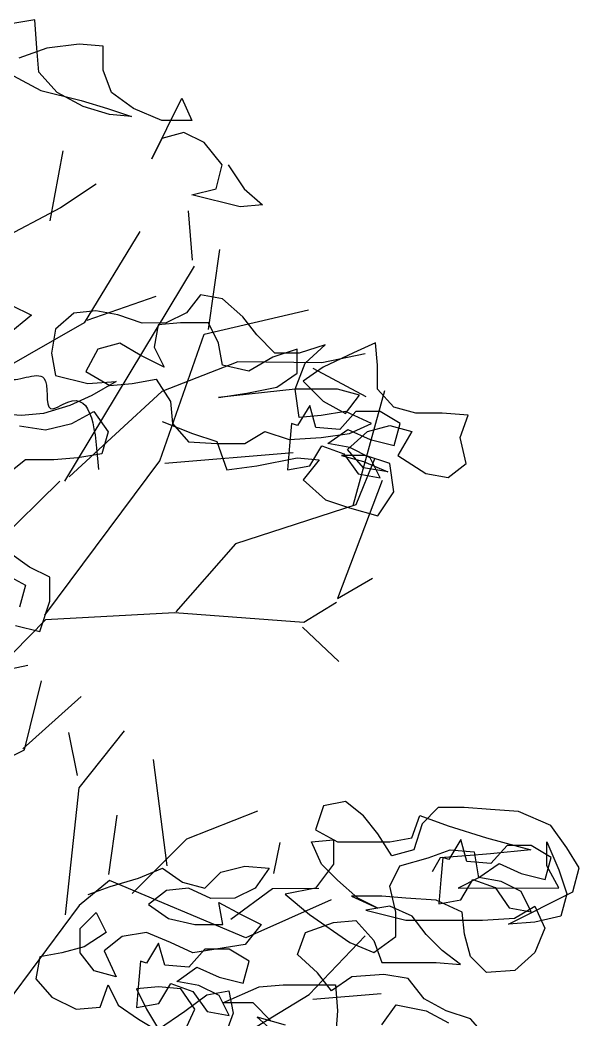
# Model space of a CAD drawing. Header units: metres. Extents: x 37 to 217, y 53 to 242.
# Drawn here: x 138.242 to 140.294, y 225.935 to 229.606 of the extents above; entities that cross this region are included whole.
import ezdxf

# ---------------------------------------------------------------- set-up
doc = ezdxf.new("R2010")
doc.units = ezdxf.units.M
doc.layers.add('DGPRO_Arboles existentes', color=7, linetype='Continuous')

# ---------------------------------------------------------------- blocks, each defined once
blk = doc.blocks.new('Celtis tala VISTA 250 gris')
at = {"color": 252}
for p, q in [((2394.4483, 1080.7204), (2394.4009, 1080.4628)), ((2394.4483, 1080.7204), (2394.4009, 1080.4628)), ((2394.5714, 1080.5981), (2394.4401, 1080.5102)), ((2394.5714, 1080.5981), (2394.4401, 1080.5102)), ((2394.4401, 1080.5102), (2394.0123, 1080.286)), ((2394.4401, 1080.5102), (2394.0123, 1080.286)), ((2394.9251, 1080.3191), (2394.9102, 1080.4996)), ((2394.9251, 1080.3191), (2394.9102, 1080.4996)), ((2394.7315, 1080.4237), (2394.5263, 1080.0885)), ((2394.7315, 1080.4237), (2394.5263, 1080.0885)), ((2394.9829, 1080.0642), (2395.0245, 1080.3579)), ((2394.9829, 1080.0642), (2395.0245, 1080.3579)), ((2394.9308, 1080.2967), (2394.455, 1079.5075)), ((2394.9308, 1080.2967), (2394.455, 1079.5075)), ((2394.5375, 1080.0982), (2394.7916, 1080.1864)), ((2394.5375, 1080.0982), (2394.7916, 1080.1864)), ((2394.9669, 1080.0465), (2395.35, 1080.1367)), ((2394.9669, 1080.0465), (2395.35, 1080.1367)), ((2394.5263, 1080.0885), (2394.1627, 1079.8805)), ((2394.5263, 1080.0885), (2394.1627, 1079.8805)), ((2394.8046, 1079.5824), (2394.9669, 1080.0465)), ((2394.8046, 1079.5824), (2394.9669, 1080.0465)), ((2395.5583, 1079.9745), (2395.3996, 1079.9411)), ((2395.5583, 1079.9745), (2395.3996, 1079.9411)), ((2395.0915, 1079.945), (2394.8119, 1079.8367)), ((2395.0915, 1079.945), (2394.8119, 1079.8367)), ((2395.3996, 1079.9411), (2395.0915, 1079.945)), ((2395.3996, 1079.9411), (2395.0915, 1079.945)), ((2395.3667, 1079.9225), (2395.5604, 1079.818)), ((2395.3667, 1079.9225), (2395.5604, 1079.818)), ((2394.8119, 1079.8367), (2394.4722, 1079.5236)), ((2394.8119, 1079.8367), (2394.4722, 1079.5236)), ((2395.515, 1079.4176), (2395.6313, 1079.84)), ((2395.515, 1079.4176), (2395.6313, 1079.84)), ((2394.8235, 1079.5735), (2395.2938, 1079.6127)), ((2394.8235, 1079.5735), (2395.2938, 1079.6127)), ((2395.5939, 1079.5911), (2395.5246, 1079.42)), ((2395.5939, 1079.5911), (2395.5246, 1079.42)), ((2394.3819, 1079.0148), (2394.8046, 1079.5824)), ((2394.3819, 1079.0148), (2394.8046, 1079.5824)), ((2393.7774, 1078.8604), (2394.4376, 1079.5076)), ((2393.7774, 1078.8604), (2394.4376, 1079.5076)), ((2395.6206, 1079.5102), (2395.4573, 1079.0762)), ((2395.6206, 1079.5102), (2395.4573, 1079.0762)), ((2395.5246, 1079.42), (2395.083, 1079.2775)), ((2395.5246, 1079.42), (2395.083, 1079.2775)), ((2395.083, 1079.2775), (2394.8632, 1079.0274)), ((2395.083, 1079.2775), (2394.8632, 1079.0274)), ((2395.4573, 1079.0762), (2395.585, 1079.1514)), ((2395.4573, 1079.0762), (2395.585, 1079.1514)), ((2395.4535, 1079.0612), (2395.3331, 1078.9879)), ((2395.4535, 1079.0612), (2395.3331, 1078.9879)), ((2394.8585, 1079.0243), (2394.3847, 1078.9982)), ((2394.8585, 1079.0243), (2394.3847, 1078.9982)), ((2395.3331, 1078.9879), (2394.8585, 1079.0243)), ((2395.3331, 1078.9879), (2394.8585, 1079.0243)), ((2394.3847, 1078.9982), (2394.1645, 1078.7731)), ((2394.3847, 1078.9982), (2394.1645, 1078.7731)), ((2395.3278, 1078.971), (2395.4622, 1078.8447)), ((2395.3278, 1078.971), (2395.4622, 1078.8447)), ((2394.3078, 1078.521), (2394.3706, 1078.7741)), ((2394.3078, 1078.521), (2394.3706, 1078.7741)), ((2394.3019, 1078.5239), (2394.5158, 1078.7169)), ((2394.3019, 1078.5239), (2394.5158, 1078.7169)), ((2394.5019, 1078.4266), (2394.4703, 1078.5846)), ((2394.5019, 1078.4266), (2394.4703, 1078.5846)), ((2394.508, 1078.3811), (2394.6744, 1078.5902)), ((2394.508, 1078.3811), (2394.6744, 1078.5902)), ((2393.9874, 1078.3587), (2394.3078, 1078.521)), ((2393.9874, 1078.3587), (2394.3078, 1078.521)), ((2394.8313, 1078.0952), (2394.7813, 1078.4855)), ((2394.8313, 1078.0952), (2394.7813, 1078.4855)), ((2394.4577, 1077.915), (2394.508, 1078.3811)), ((2394.4577, 1077.915), (2394.508, 1078.3811)), ((2394.6168, 1078.0628), (2394.6477, 1078.2806)), ((2394.6168, 1078.0628), (2394.6477, 1078.2806)), ((2395.1635, 1078.2959), (2394.902, 1078.193)), ((2395.1635, 1078.2959), (2394.902, 1078.193)), ((2394.902, 1078.193), (2394.703, 1077.9927)), ((2394.902, 1078.193), (2394.703, 1077.9927)), ((2395.2234, 1078.0669), (2395.2467, 1078.1808)), ((2395.2234, 1078.0669), (2395.2467, 1078.1808)), ((2394.62, 1078.0413), (2394.5079, 1077.9492)), ((2394.62, 1078.0413), (2394.5079, 1077.9492)), ((2395.1206, 1077.8299), (2394.62, 1078.0413)), ((2395.1206, 1077.8299), (2394.62, 1078.0413)), ((2395.2177, 1078.0106), (2395.0657, 1077.8977)), ((2395.2177, 1078.0106), (2395.0657, 1077.8977)), ((2395.3878, 1078.0112), (2395.2177, 1078.0106)), ((2395.3878, 1078.0112), (2395.2177, 1078.0106)), ((2394.5079, 1077.9492), (2394.0852, 1077.3798)), ((2394.5079, 1077.9492), (2394.0852, 1077.3798)), ((2395.4338, 1077.9699), (2395.1206, 1077.8299)), ((2395.4338, 1077.9699), (2395.1206, 1077.8299)), ((2395.3532, 1077.6221), (2395.5582, 1077.8377)), ((2395.3532, 1077.6221), (2395.5582, 1077.8377)), ((2395.1052, 1077.4723), (2395.3532, 1077.6221)), ((2395.1052, 1077.4723), (2395.3532, 1077.6221)), ((2395.6168, 1077.6244), (2395.3669, 1077.6043)), ((2395.6168, 1077.6244), (2395.3669, 1077.6043))]:
    blk.add_line(p, q, dxfattribs=at)
for points in [[(2395.0555, 1080.6692), (2395.1147, 1080.5806), (2395.1812, 1080.5216), (2395.1, 1080.5141), (2394.9226, 1080.5583), (2395.0112, 1080.5805), (2395.0333, 1080.6692), (2394.9668, 1080.7504), (2394.8928, 1080.7873), (2394.8116, 1080.765), (2394.7747, 1080.6911), (2394.8853, 1080.9129), (2394.9224, 1080.8316), (2394.8115, 1080.8315), (2394.7081, 1080.8757), (2394.6267, 1080.9348), (2394.5971, 1081.016), (2394.597, 1081.1047), (2394.5084, 1081.112), (2394.3902, 1081.0971), (2394.2868, 1081.0601)], [(2394.213, 1081.0231), (2394.3682, 1080.9419), (2394.516, 1080.9051), (2394.612, 1080.8757), (2394.7007, 1080.8462), (2394.6194, 1080.8535), (2394.5234, 1080.883), (2394.4273, 1080.9346), (2394.3607, 1081.0084), (2394.3533, 1081.0971), (2394.3458, 1081.2005), (2394.2497, 1081.1856)], [(2395.0555, 1080.6692), (2395.1147, 1080.5806), (2395.1812, 1080.5216), (2395.1, 1080.5141), (2394.9226, 1080.5583), (2395.0112, 1080.5805), (2395.0333, 1080.6692), (2394.9668, 1080.7504), (2394.8928, 1080.7873), (2394.8116, 1080.765), (2394.7747, 1080.6911), (2394.8853, 1080.9129), (2394.9224, 1080.8316), (2394.8115, 1080.8315), (2394.7081, 1080.8757), (2394.6267, 1080.9348), (2394.5971, 1081.016), (2394.597, 1081.1047), (2394.5084, 1081.112), (2394.3902, 1081.0971), (2394.2868, 1081.0601)], [(2394.213, 1081.0231), (2394.3682, 1080.9419), (2394.516, 1080.9051), (2394.612, 1080.8757), (2394.7007, 1080.8462), (2394.6194, 1080.8535), (2394.5234, 1080.883), (2394.4273, 1080.9346), (2394.3607, 1081.0084), (2394.3533, 1081.0971), (2394.3458, 1081.2005), (2394.2497, 1081.1856)], [(2394.8137, 1079.726), (2394.9246, 1079.6817), (2395.0133, 1079.6523), (2395.0503, 1079.5489), (2395.1611, 1079.5638), (2395.3089, 1079.5934), (2395.3901, 1079.5861), (2395.3311, 1079.5122), (2395.4124, 1079.4384), (2395.5011, 1079.4089), (2395.6046, 1079.3795), (2395.6636, 1079.4682), (2395.6487, 1079.5716), (2395.56, 1079.6011), (2395.4714, 1079.601), (2395.5527, 1079.5789), (2395.6413, 1079.542), (2395.5527, 1079.5567), (2395.4935, 1079.6232), (2395.5673, 1079.6897), (2395.6486, 1079.712), (2395.7299, 1079.6899), (2395.6782, 1079.6012), (2395.7817, 1079.5348), (2395.863, 1079.5201), (2395.9294, 1079.5718), (2395.9072, 1079.6679), (2395.9367, 1079.7492), (2395.8406, 1079.7565), (2395.7446, 1079.7564), (2395.6633, 1079.7785), (2395.6041, 1079.8449), (2395.6041, 1079.9336), (2395.5966, 1080.0148), (2395.5154, 1079.9778), (2395.4046, 1079.926), (2395.3308, 1079.8742), (2395.4047, 1079.8004), (2395.486, 1079.7561), (2395.5377, 1079.8227), (2395.4564, 1079.8448), (2395.3012, 1079.8446), (2395.0205, 1079.8148), (2395.1239, 1079.8297), (2395.2347, 1079.8519), (2395.3086, 1079.9037), (2395.3085, 1079.9924), (2395.2199, 1079.9628), (2395.1313, 1079.911), (2395.0352, 1079.933), (2395.0203, 1080.0143), (2394.9833, 1080.0881), (2394.8799, 1080.088), (2394.7986, 1080.0806), (2394.7839, 1079.9993), (2394.821, 1079.9254), (2394.7323, 1079.9697), (2394.6583, 1080.014), (2394.5771, 1079.9917), (2394.5328, 1079.9104), (2394.6215, 1079.8588), (2394.7028, 1079.8662), (2394.7914, 1079.8811), (2394.8432, 1079.7999), (2394.8507, 1079.7186), (2394.9099, 1079.6522), (2395.0133, 1079.6449), (2395.1167, 1079.645), (2395.1906, 1079.6894), (2395.2792, 1079.6599), (2395.3974, 1079.6674), (2395.5009, 1079.6823), (2395.5821, 1079.7193), (2395.486, 1079.7635), (2395.3974, 1079.7487), (2395.3161, 1079.7412), (2395.3012, 1079.8446), (2395.3381, 1079.9407), (2395.4119, 1080.0073), (2395.3159, 1079.9776), (2395.2272, 1079.9775), (2395.1607, 1080.044), (2395.1089, 1080.1104), (2395.035, 1080.1768), (2394.9537, 1080.1915), (2394.902, 1080.125), (2394.8282, 1080.088), (2394.7395, 1080.0879), (2394.6509, 1080.1174), (2394.5696, 1080.1321), (2394.4883, 1080.1246), (2394.4219, 1080.0655), (2394.4072, 1079.9768), (2394.422, 1079.8955), (2394.5403, 1079.8661), (2394.6437, 1079.8736), (2394.5551, 1079.8218), (2394.4739, 1079.7848), (2394.3778, 1079.7551), (2394.2966, 1079.7477), (2394.2079, 1079.755)], [(2394.2892, 1079.7107), (2394.3853, 1079.696), (2394.4813, 1079.7183), (2394.5625, 1079.7627), (2394.6143, 1079.6889), (2394.5922, 1079.6076), (2394.5036, 1079.5927), (2394.4149, 1079.5852), (2394.3115, 1079.5851), (2394.2451, 1079.5334)], [(2394.2593, 1080.154), (2394.3332, 1080.1171), (2394.2446, 1080.0431)], [(2395.2885, 1079.7186), (2395.2811, 1079.6374), (2395.2738, 1079.5487), (2395.3551, 1079.5635), (2395.3993, 1079.6375), (2395.4806, 1079.608), (2395.5324, 1079.5342), (2395.6137, 1079.5195), (2395.5767, 1079.5933), (2395.5028, 1079.6302), (2395.4215, 1079.6449), (2395.4953, 1079.6967), (2395.5766, 1079.6598), (2395.6653, 1079.6377), (2395.6874, 1079.719), (2395.6135, 1079.7633), (2395.5248, 1079.7632), (2395.4658, 1079.6966), (2395.3771, 1079.7039), (2395.3549, 1079.7852), (2395.3106, 1079.7113), (2395.2885, 1079.7186)], [(2395.2885, 1079.7186), (2395.2811, 1079.6374), (2395.2738, 1079.5487), (2395.3551, 1079.5635), (2395.3993, 1079.6375), (2395.4806, 1079.608), (2395.5324, 1079.5342), (2395.6137, 1079.5195), (2395.5767, 1079.5933), (2395.5028, 1079.6302), (2395.4215, 1079.6449), (2395.4953, 1079.6967), (2395.5766, 1079.6598), (2395.6653, 1079.6377), (2395.6874, 1079.719), (2395.6135, 1079.7633), (2395.5248, 1079.7632), (2395.4658, 1079.6966), (2395.3771, 1079.7039), (2395.3549, 1079.7852), (2395.3106, 1079.7113), (2395.2885, 1079.7186)], [(2394.3195, 1078.8299), (2394.2087, 1078.8076)], [(2394.2305, 1079.1697), (2394.3118, 1079.1254), (2394.2897, 1079.0441)], [(2394.275, 1078.9776), (2394.3637, 1078.9555), (2394.4005, 1079.0664), (2394.4004, 1079.155), (2394.3265, 1079.1919), (2394.2526, 1079.2435)], [(2394.3195, 1078.8299), (2394.2087, 1078.8076)], [(2394.2305, 1079.1697), (2394.3118, 1079.1254), (2394.2897, 1079.0441)], [(2394.275, 1078.9776), (2394.3637, 1078.9555), (2394.4005, 1079.0664), (2394.4004, 1079.155), (2394.3265, 1079.1919), (2394.2526, 1079.2435)], [(2394.541, 1077.9898), (2394.6223, 1078.0194), (2394.7257, 1078.0491), (2394.8143, 1078.0861), (2394.8882, 1078.0344), (2394.9695, 1078.0123), (2395.0285, 1078.0715), (2395.1172, 1078.0937), (2395.2058, 1078.0864), (2395.1542, 1078.0125), (2395.0804, 1077.9755), (2394.9917, 1077.9754), (2394.9104, 1078.0123), (2394.8291, 1078.0048), (2394.7627, 1077.9531), (2394.8366, 1077.9014), (2394.9327, 1077.8793), (2395.0361, 1077.8794), (2395.0213, 1077.9607), (2395.1026, 1077.9164), (2395.1765, 1077.8796), (2395.1174, 1077.8056), (2394.9254, 1077.7759), (2394.8441, 1077.8128), (2394.7554, 1077.8496), (2394.6668, 1077.8348), (2394.6003, 1077.783), (2394.6447, 1077.687), (2394.5634, 1077.7091), (2394.5117, 1077.7755), (2394.5116, 1077.8642), (2394.5706, 1077.9233), (2394.6076, 1077.8495), (2394.5264, 1077.7977), (2394.4452, 1077.7755), (2394.3639, 1077.7606), (2394.3492, 1077.6793), (2394.4084, 1077.6129), (2394.4971, 1077.5686), (2394.5857, 1077.5761), (2394.6152, 1077.6574), (2394.6522, 1077.5836), (2394.7261, 1077.5319), (2394.8001, 1077.4877)], [(2394.8887, 1077.473), (2394.933, 1077.569), (2394.8812, 1077.6429), (2394.7999, 1077.6502), (2394.7187, 1077.6427), (2394.7557, 1077.5689), (2394.8001, 1077.495), (2394.896, 1077.5616), (2394.9772, 1077.6208), (2395.0585, 1077.6356), (2395.0733, 1077.5544), (2395.0439, 1077.4731)], [(2395.2137, 1077.525), (2395.1472, 1077.5914), (2395.0364, 1077.5913), (2395.1693, 1077.6505), (2395.2579, 1077.658), (2395.45, 1077.6582), (2395.4575, 1077.5621), (2395.4502, 1077.4809)], [(2395.2655, 1077.5102), (2395.162, 1077.5397), (2395.2286, 1077.4807)], [(2395.6201, 1077.5106), (2395.6717, 1077.5845), (2395.7826, 1077.5624), (2395.8639, 1077.5182)], [(2396.0487, 1077.4149), (2395.9451, 1077.533), (2395.8564, 1077.5625), (2395.7751, 1077.6068), (2395.716, 1077.6806), (2395.6273, 1077.6953), (2395.5091, 1077.6878), (2395.4353, 1077.636), (2395.3835, 1077.7024), (2395.3096, 1077.7689), (2395.339, 1077.8502), (2395.4424, 1077.8872), (2395.5237, 1077.8946), (2395.5902, 1077.8208), (2395.6199, 1077.7396), (2395.8193, 1077.7398), (2395.908, 1077.7325), (2395.8415, 1077.7841), (2395.7823, 1077.8432), (2395.7305, 1077.9096), (2395.6492, 1077.9465), (2395.5606, 1077.9316), (2395.7084, 1077.8948), (2395.9891, 1077.8951), (2396.1073, 1077.9026), (2396.1812, 1077.947), (2396.2182, 1077.8657), (2396.1813, 1077.777), (2396.1075, 1077.7105), (2396.0041, 1077.703), (2395.9449, 1077.7621), (2395.9227, 1077.8433), (2395.9152, 1077.9246), (2395.8191, 1077.9688), (2395.7083, 1077.9761), (2395.6197, 1077.9834), (2395.5088, 1077.9833), (2395.6049, 1077.939), (2395.531, 1077.9759), (2395.4571, 1078.0423), (2395.3979, 1078.1014), (2395.3609, 1078.1826), (2395.4422, 1078.1901), (2395.4422, 1078.1014), (2395.3758, 1078.0127), (2395.265, 1077.9905), (2395.3538, 1077.9167), (2395.5016, 1077.8134), (2395.5903, 1077.7765), (2395.6715, 1077.8357), (2395.6714, 1077.9243), (2395.6492, 1078.0204), (2395.686, 1078.0943), (2395.7894, 1078.1239), (2395.8707, 1078.1535), (2395.9593, 1078.1462), (2395.9742, 1078.0502), (2395.9004, 1078.0132), (2396.2697, 1078.0135), (2396.2253, 1078.0948), (2396.2253, 1078.1834), (2396.2697, 1078.08), (2396.2993, 1077.9914), (2396.2772, 1077.9101), (2396.1812, 1077.8879), (2396.0852, 1077.8804), (2396.3215, 1077.9988), (2396.3436, 1078.0875), (2396.2992, 1078.1613), (2396.24, 1078.2425), (2396.1217, 1078.2941), (2396.0183, 1078.3014), (2395.9223, 1078.3087), (2395.8262, 1078.3086), (2395.7672, 1078.2495), (2395.7377, 1078.1534), (2395.6565, 1078.1312), (2395.6047, 1078.2124), (2395.5529, 1078.2788), (2395.4864, 1078.3305), (2395.4051, 1078.3156), (2395.3756, 1078.227), (2395.4569, 1078.1827), (2395.649, 1078.1829), (2395.7303, 1078.1977), (2395.7597, 1078.279), (2395.8632, 1078.2422), (2396.0036, 1078.198), (2396.1662, 1078.1538), (2396.0184, 1078.1389), (2395.9298, 1078.1314), (2395.8338, 1078.124), (2395.8043, 1078.0722)], [(2395.8431, 1078.1253), (2395.8358, 1078.044), (2395.8285, 1077.9554), (2395.9097, 1077.9702), (2395.954, 1078.0441), (2396.0353, 1078.0147), (2396.087, 1077.9408), (2396.1683, 1077.9261), (2396.1313, 1078), (2396.0574, 1078.0368), (2395.9761, 1078.0515), (2396.05, 1078.1033), (2396.1313, 1078.0665), (2396.2199, 1078.0444), (2396.242, 1078.1257), (2396.1681, 1078.1699), (2396.0795, 1078.1698), (2396.0204, 1078.1033), (2395.9317, 1078.1106), (2395.9095, 1078.1919), (2395.8653, 1078.1179), (2395.8431, 1078.1253)], [(2395.8431, 1078.1253), (2395.8358, 1078.044), (2395.8285, 1077.9554), (2395.9097, 1077.9702), (2395.954, 1078.0441), (2396.0353, 1078.0147), (2396.087, 1077.9408), (2396.1683, 1077.9261), (2396.1313, 1078), (2396.0574, 1078.0368), (2395.9761, 1078.0515), (2396.05, 1078.1033), (2396.1313, 1078.0665), (2396.2199, 1078.0444), (2396.242, 1078.1257), (2396.1681, 1078.1699), (2396.0795, 1078.1698), (2396.0204, 1078.1033), (2395.9317, 1078.1106), (2395.9095, 1078.1919), (2395.8653, 1078.1179), (2395.8431, 1078.1253)], [(2394.7338, 1077.7443), (2394.7265, 1077.663), (2394.7192, 1077.5744), (2394.8004, 1077.5892), (2394.8447, 1077.6631), (2394.926, 1077.6337), (2394.9778, 1077.5598), (2395.0591, 1077.5451), (2395.0221, 1077.619), (2394.9481, 1077.6558), (2394.8669, 1077.6705), (2394.9407, 1077.7223), (2395.022, 1077.6855), (2395.1107, 1077.6634), (2395.1328, 1077.7447), (2395.0588, 1077.7889), (2394.9702, 1077.7888), (2394.9111, 1077.7223), (2394.8225, 1077.7296), (2394.8002, 1077.8108), (2394.756, 1077.7369), (2394.7338, 1077.7443)], [(2394.7338, 1077.7443), (2394.7265, 1077.663), (2394.7192, 1077.5744), (2394.8004, 1077.5892), (2394.8447, 1077.6631), (2394.926, 1077.6337), (2394.9778, 1077.5598), (2395.0591, 1077.5451), (2395.0221, 1077.619), (2394.9481, 1077.6558), (2394.8669, 1077.6705), (2394.9407, 1077.7223), (2395.022, 1077.6855), (2395.1107, 1077.6634), (2395.1328, 1077.7447), (2395.0588, 1077.7889), (2394.9702, 1077.7888), (2394.9111, 1077.7223), (2394.8225, 1077.7296), (2394.8002, 1077.8108), (2394.756, 1077.7369), (2394.7338, 1077.7443)]]:
    blk.add_lwpolyline(points, dxfattribs=at)
blk.add_spline([(2393.8352, 1080.1254), (2393.9472, 1080.0055), (2394.0032, 1080.0614), (2394.0592, 1080.0055), (2394.0912, 1080.0055), (2394.2111, 1079.9495), (2394.2431, 1079.8856), (2394.3791, 1079.8856), (2394.4031, 1079.7737), (2394.467, 1079.7976), (2394.579, 1079.5499)], degree=3, dxfattribs=at)
blk.add_spline([(2393.8352, 1080.1254), (2393.9472, 1080.0055), (2394.0032, 1080.0614), (2394.0592, 1080.0055), (2394.0912, 1080.0055), (2394.2111, 1079.9495), (2394.2431, 1079.8856), (2394.3791, 1079.8856), (2394.4031, 1079.7737), (2394.467, 1079.7976), (2394.579, 1079.5499)], degree=3, dxfattribs=at)

msp = doc.modelspace()

# ---------------------------------------------------------------- block references
at = {"layer": 'DGPRO_Arboles existentes'}
msp.add_blockref('Celtis tala VISTA 250 gris', (-2256.0494, -851.5942), dxfattribs=at)

doc.saveas('drawing.dxf')
